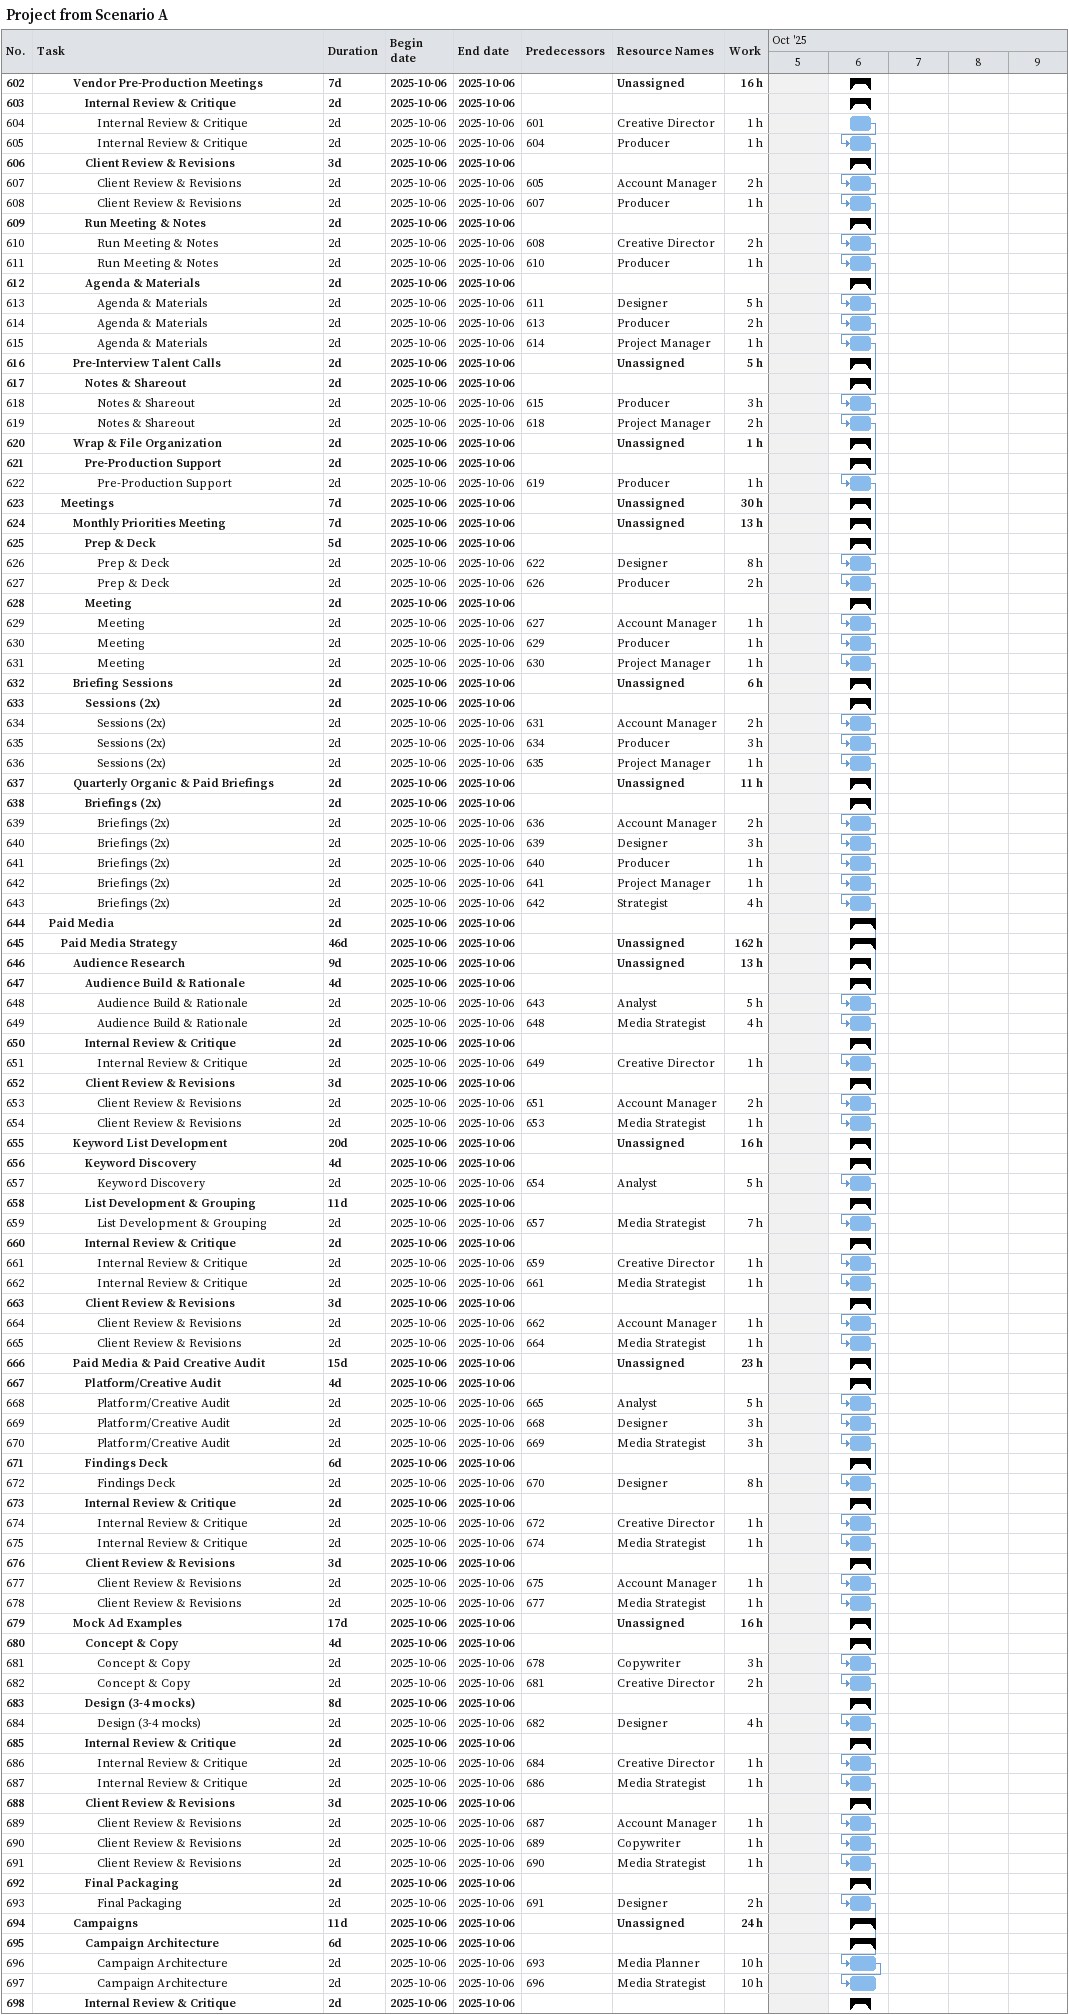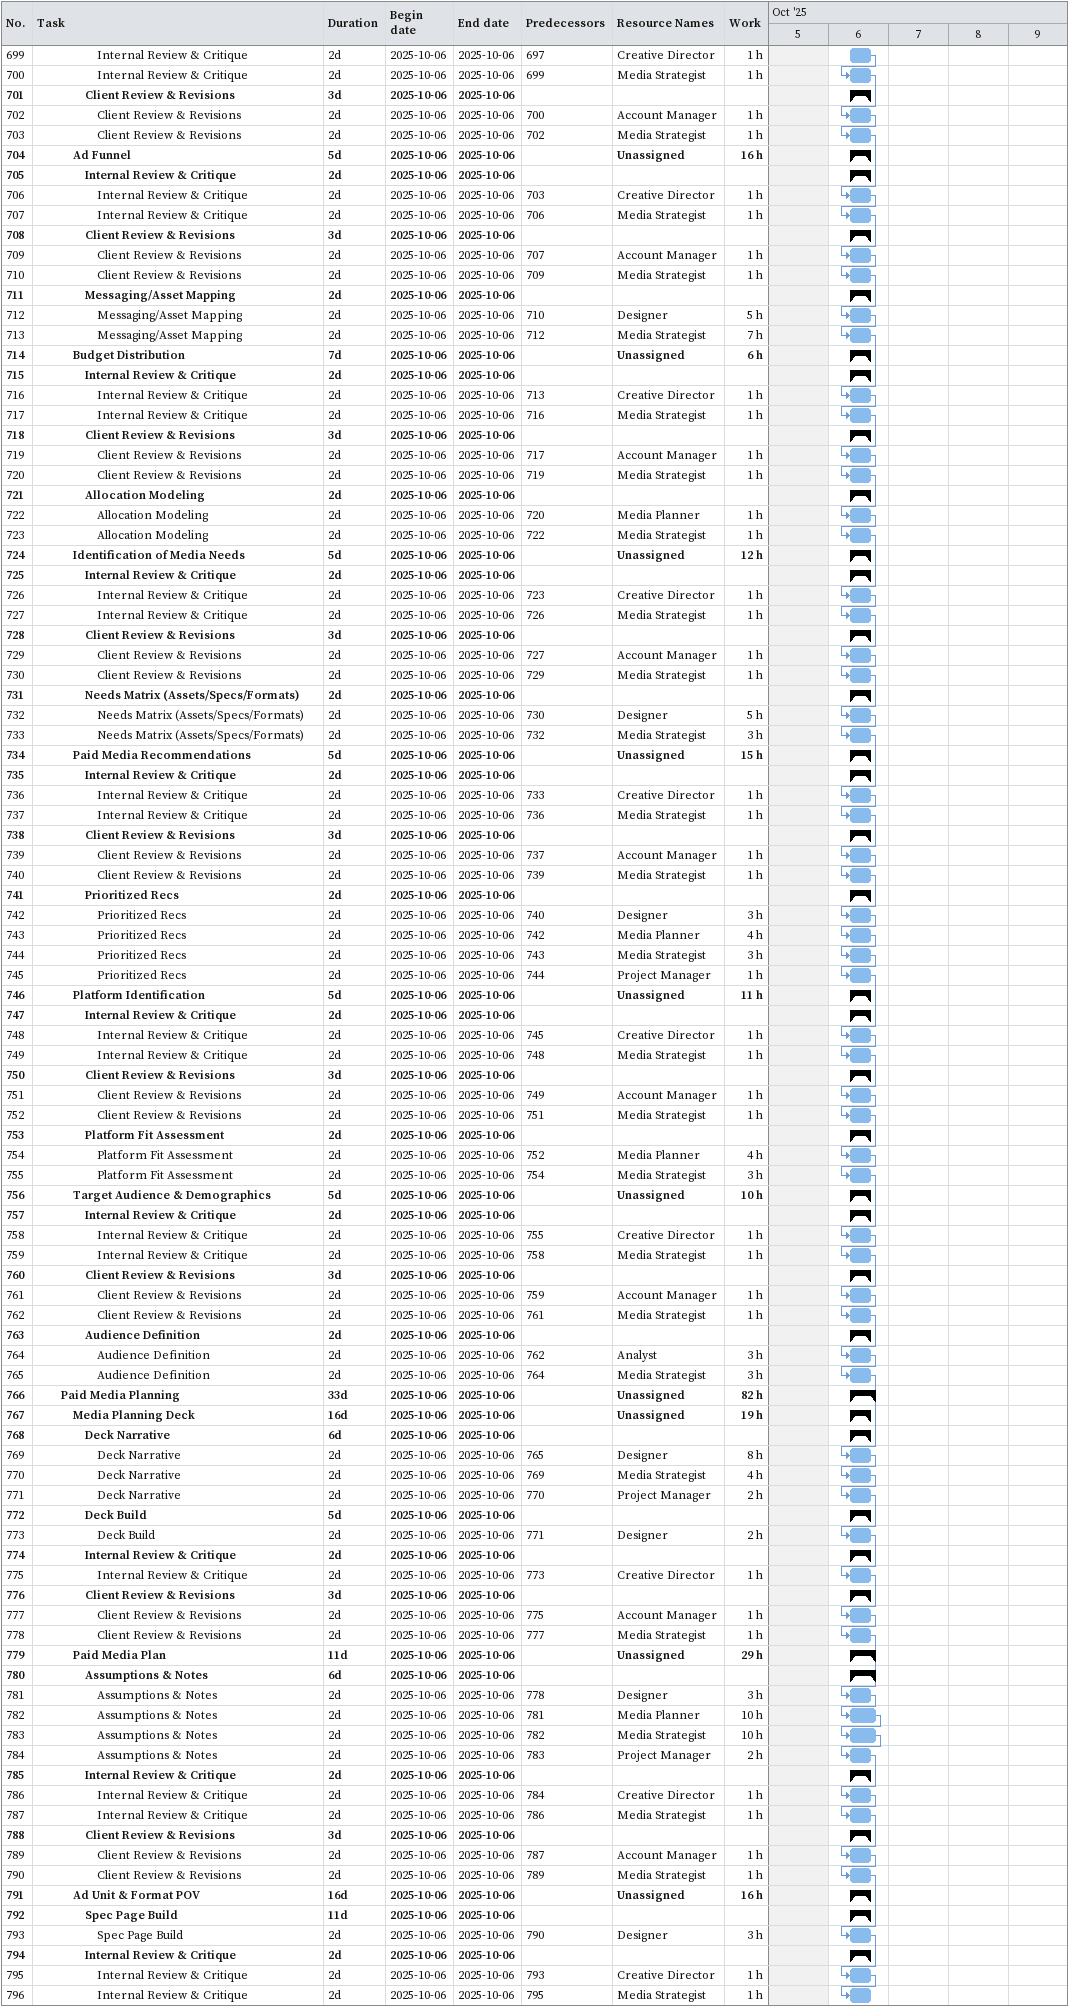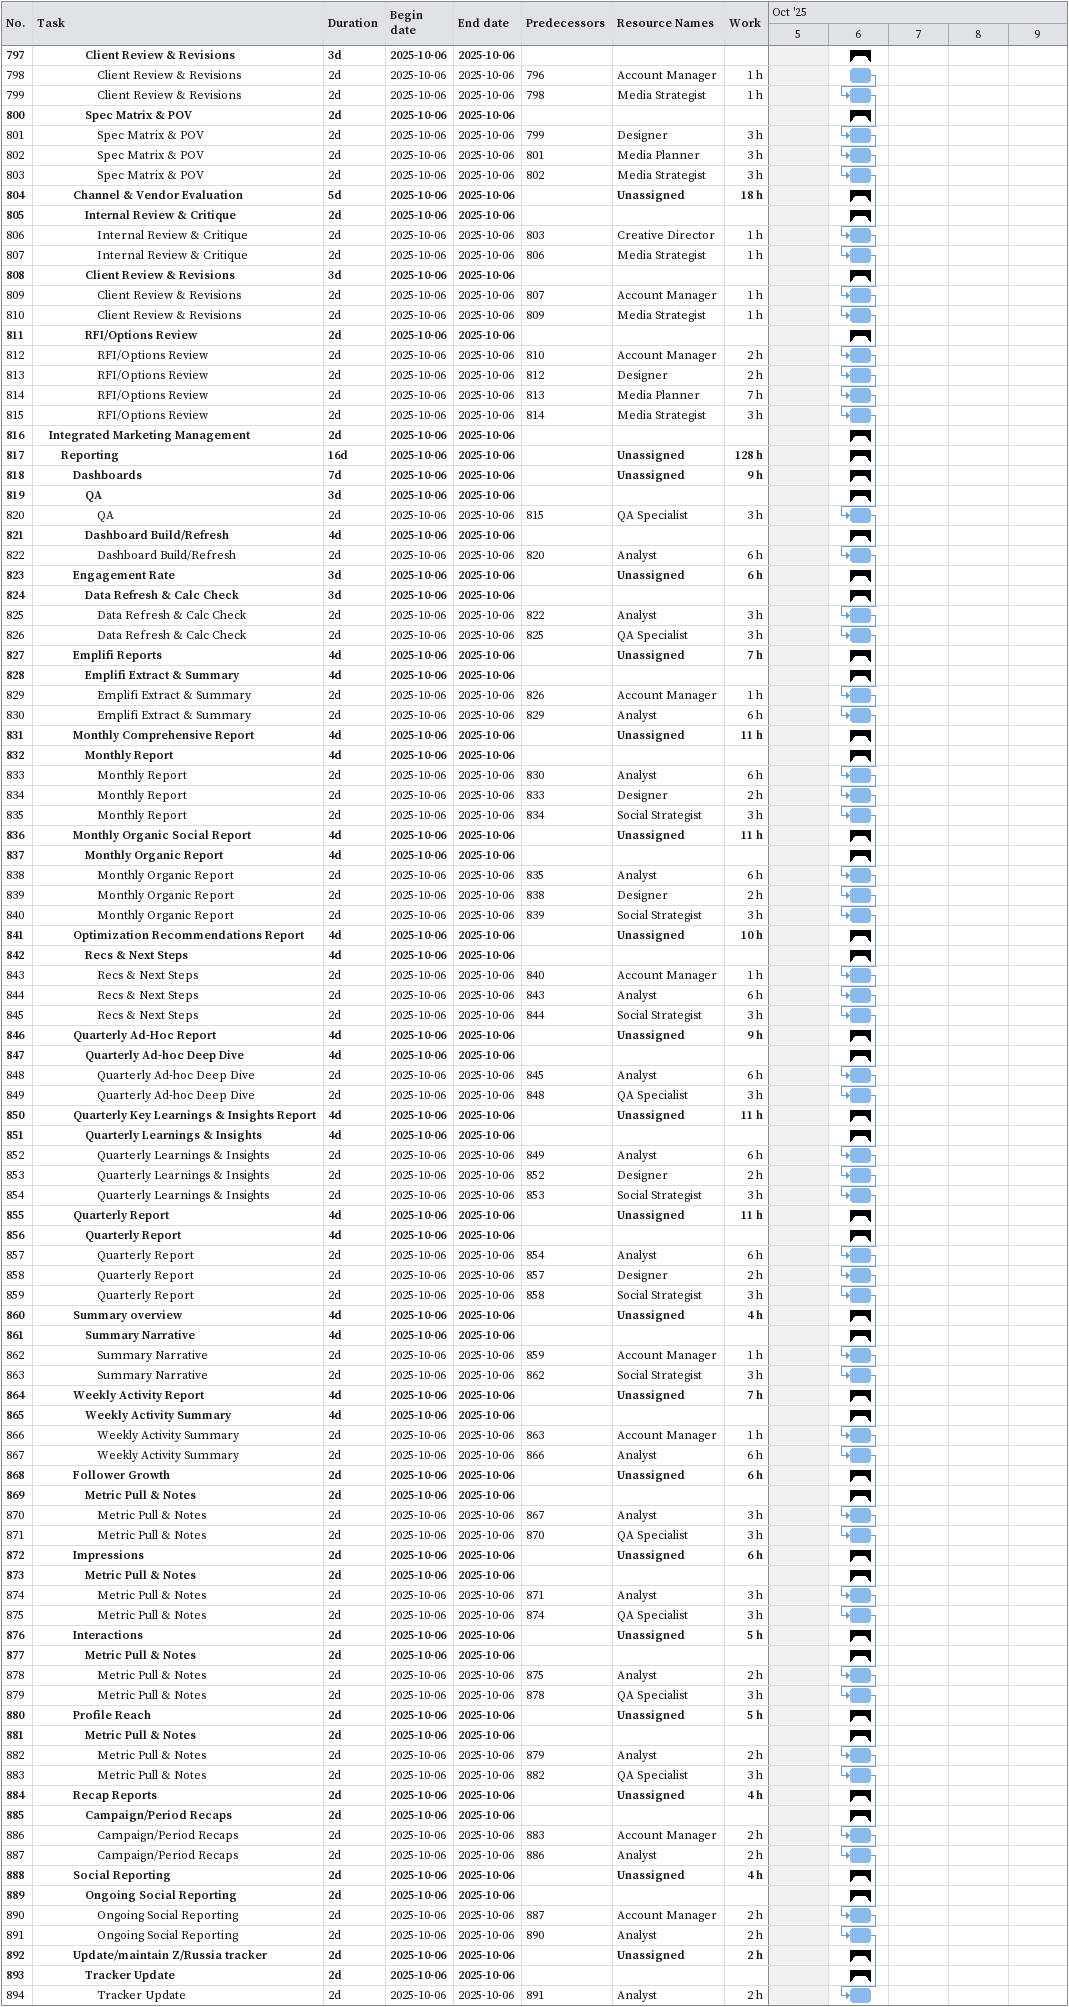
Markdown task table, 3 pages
Project from Scenario A

| ID | Level | Task | Duration | Start | Finish | Predecessors | Resources | Work (h) |
|---|---|---|---|---|---|---|---|---|
| 602 | 4 | **Vendor Pre-Production Meetings** | 7d | 2025-10-06 | 2025-10-06 |  | Unassigned | 16 |
| 603 | 5 | **Internal Review & Critique** | 2d | 2025-10-06 | 2025-10-06 |  |  |  |
| 604 | 6 | Internal Review & Critique | 2d | 2025-10-06 | 2025-10-06 | 601 | Creative Director | 1 |
| 605 | 6 | Internal Review & Critique | 2d | 2025-10-06 | 2025-10-06 | 604 | Producer | 1 |
| 606 | 5 | **Client Review & Revisions** | 3d | 2025-10-06 | 2025-10-06 |  |  |  |
| 607 | 6 | Client Review & Revisions | 2d | 2025-10-06 | 2025-10-06 | 605 | Account Manager | 2 |
| 608 | 6 | Client Review & Revisions | 2d | 2025-10-06 | 2025-10-06 | 607 | Producer | 1 |
| 609 | 5 | **Run Meeting & Notes** | 2d | 2025-10-06 | 2025-10-06 |  |  |  |
| 610 | 6 | Run Meeting & Notes | 2d | 2025-10-06 | 2025-10-06 | 608 | Creative Director | 2 |
| 611 | 6 | Run Meeting & Notes | 2d | 2025-10-06 | 2025-10-06 | 610 | Producer | 1 |
| 612 | 5 | **Agenda & Materials** | 2d | 2025-10-06 | 2025-10-06 |  |  |  |
| 613 | 6 | Agenda & Materials | 2d | 2025-10-06 | 2025-10-06 | 611 | Designer | 5 |
| 614 | 6 | Agenda & Materials | 2d | 2025-10-06 | 2025-10-06 | 613 | Producer | 2 |
| 615 | 6 | Agenda & Materials | 2d | 2025-10-06 | 2025-10-06 | 614 | Project Manager | 1 |
| 616 | 4 | **Pre-Interview Talent Calls** | 2d | 2025-10-06 | 2025-10-06 |  | Unassigned | 5 |
| 617 | 5 | **Notes & Shareout** | 2d | 2025-10-06 | 2025-10-06 |  |  |  |
| 618 | 6 | Notes & Shareout | 2d | 2025-10-06 | 2025-10-06 | 615 | Producer | 3 |
| 619 | 6 | Notes & Shareout | 2d | 2025-10-06 | 2025-10-06 | 618 | Project Manager | 2 |
| 620 | 4 | **Wrap & File Organization** | 2d | 2025-10-06 | 2025-10-06 |  | Unassigned | 1 |
| 621 | 5 | **Pre-Production Support** | 2d | 2025-10-06 | 2025-10-06 |  |  |  |
| 622 | 6 | Pre-Production Support | 2d | 2025-10-06 | 2025-10-06 | 619 | Producer | 1 |
| 623 | 3 | **Meetings** | 7d | 2025-10-06 | 2025-10-06 |  | Unassigned | 30 |
| 624 | 4 | **Monthly Priorities Meeting** | 7d | 2025-10-06 | 2025-10-06 |  | Unassigned | 13 |
| 625 | 5 | **Prep & Deck** | 5d | 2025-10-06 | 2025-10-06 |  |  |  |
| 626 | 6 | Prep & Deck | 2d | 2025-10-06 | 2025-10-06 | 622 | Designer | 8 |
| 627 | 6 | Prep & Deck | 2d | 2025-10-06 | 2025-10-06 | 626 | Producer | 2 |
| 628 | 5 | **Meeting** | 2d | 2025-10-06 | 2025-10-06 |  |  |  |
| 629 | 6 | Meeting | 2d | 2025-10-06 | 2025-10-06 | 627 | Account Manager | 1 |
| 630 | 6 | Meeting | 2d | 2025-10-06 | 2025-10-06 | 629 | Producer | 1 |
| 631 | 6 | Meeting | 2d | 2025-10-06 | 2025-10-06 | 630 | Project Manager | 1 |
| 632 | 4 | **Briefing Sessions** | 2d | 2025-10-06 | 2025-10-06 |  | Unassigned | 6 |
| 633 | 5 | **Sessions (2x)** | 2d | 2025-10-06 | 2025-10-06 |  |  |  |
| 634 | 6 | Sessions (2x) | 2d | 2025-10-06 | 2025-10-06 | 631 | Account Manager | 2 |
| 635 | 6 | Sessions (2x) | 2d | 2025-10-06 | 2025-10-06 | 634 | Producer | 3 |
| 636 | 6 | Sessions (2x) | 2d | 2025-10-06 | 2025-10-06 | 635 | Project Manager | 1 |
| 637 | 4 | **Quarterly Organic & Paid Briefings** | 2d | 2025-10-06 | 2025-10-06 |  | Unassigned | 11 |
| 638 | 5 | **Briefings (2x)** | 2d | 2025-10-06 | 2025-10-06 |  |  |  |
| 639 | 6 | Briefings (2x) | 2d | 2025-10-06 | 2025-10-06 | 636 | Account Manager | 2 |
| 640 | 6 | Briefings (2x) | 2d | 2025-10-06 | 2025-10-06 | 639 | Designer | 3 |
| 641 | 6 | Briefings (2x) | 2d | 2025-10-06 | 2025-10-06 | 640 | Producer | 1 |
| 642 | 6 | Briefings (2x) | 2d | 2025-10-06 | 2025-10-06 | 641 | Project Manager | 1 |
| 643 | 6 | Briefings (2x) | 2d | 2025-10-06 | 2025-10-06 | 642 | Strategist | 4 |
| 644 | 2 | **Paid Media** | 2d | 2025-10-06 | 2025-10-06 |  |  |  |
| 645 | 3 | **Paid Media Strategy** | 46d | 2025-10-06 | 2025-10-06 |  | Unassigned | 162 |
| 646 | 4 | **Audience Research** | 9d | 2025-10-06 | 2025-10-06 |  | Unassigned | 13 |
| 647 | 5 | **Audience Build & Rationale** | 4d | 2025-10-06 | 2025-10-06 |  |  |  |
| 648 | 6 | Audience Build & Rationale | 2d | 2025-10-06 | 2025-10-06 | 643 | Analyst | 5 |
| 649 | 6 | Audience Build & Rationale | 2d | 2025-10-06 | 2025-10-06 | 648 | Media Strategist | 4 |
| 650 | 5 | **Internal Review & Critique** | 2d | 2025-10-06 | 2025-10-06 |  |  |  |
| 651 | 6 | Internal Review & Critique | 2d | 2025-10-06 | 2025-10-06 | 649 | Creative Director | 1 |
| 652 | 5 | **Client Review & Revisions** | 3d | 2025-10-06 | 2025-10-06 |  |  |  |
| 653 | 6 | Client Review & Revisions | 2d | 2025-10-06 | 2025-10-06 | 651 | Account Manager | 2 |
| 654 | 6 | Client Review & Revisions | 2d | 2025-10-06 | 2025-10-06 | 653 | Media Strategist | 1 |
| 655 | 4 | **Keyword List Development** | 20d | 2025-10-06 | 2025-10-06 |  | Unassigned | 16 |
| 656 | 5 | **Keyword Discovery** | 4d | 2025-10-06 | 2025-10-06 |  |  |  |
| 657 | 6 | Keyword Discovery | 2d | 2025-10-06 | 2025-10-06 | 654 | Analyst | 5 |
| 658 | 5 | **List Development & Grouping** | 11d | 2025-10-06 | 2025-10-06 |  |  |  |
| 659 | 6 | List Development & Grouping | 2d | 2025-10-06 | 2025-10-06 | 657 | Media Strategist | 7 |
| 660 | 5 | **Internal Review & Critique** | 2d | 2025-10-06 | 2025-10-06 |  |  |  |
| 661 | 6 | Internal Review & Critique | 2d | 2025-10-06 | 2025-10-06 | 659 | Creative Director | 1 |
| 662 | 6 | Internal Review & Critique | 2d | 2025-10-06 | 2025-10-06 | 661 | Media Strategist | 1 |
| 663 | 5 | **Client Review & Revisions** | 3d | 2025-10-06 | 2025-10-06 |  |  |  |
| 664 | 6 | Client Review & Revisions | 2d | 2025-10-06 | 2025-10-06 | 662 | Account Manager | 1 |
| 665 | 6 | Client Review & Revisions | 2d | 2025-10-06 | 2025-10-06 | 664 | Media Strategist | 1 |
| 666 | 4 | **Paid Media & Paid Creative Audit** | 15d | 2025-10-06 | 2025-10-06 |  | Unassigned | 23 |
| 667 | 5 | **Platform/Creative Audit** | 4d | 2025-10-06 | 2025-10-06 |  |  |  |
| 668 | 6 | Platform/Creative Audit | 2d | 2025-10-06 | 2025-10-06 | 665 | Analyst | 5 |
| 669 | 6 | Platform/Creative Audit | 2d | 2025-10-06 | 2025-10-06 | 668 | Designer | 3 |
| 670 | 6 | Platform/Creative Audit | 2d | 2025-10-06 | 2025-10-06 | 669 | Media Strategist | 3 |
| 671 | 5 | **Findings Deck** | 6d | 2025-10-06 | 2025-10-06 |  |  |  |
| 672 | 6 | Findings Deck | 2d | 2025-10-06 | 2025-10-06 | 670 | Designer | 8 |
| 673 | 5 | **Internal Review & Critique** | 2d | 2025-10-06 | 2025-10-06 |  |  |  |
| 674 | 6 | Internal Review & Critique | 2d | 2025-10-06 | 2025-10-06 | 672 | Creative Director | 1 |
| 675 | 6 | Internal Review & Critique | 2d | 2025-10-06 | 2025-10-06 | 674 | Media Strategist | 1 |
| 676 | 5 | **Client Review & Revisions** | 3d | 2025-10-06 | 2025-10-06 |  |  |  |
| 677 | 6 | Client Review & Revisions | 2d | 2025-10-06 | 2025-10-06 | 675 | Account Manager | 1 |
| 678 | 6 | Client Review & Revisions | 2d | 2025-10-06 | 2025-10-06 | 677 | Media Strategist | 1 |
| 679 | 4 | **Mock Ad Examples** | 17d | 2025-10-06 | 2025-10-06 |  | Unassigned | 16 |
| 680 | 5 | **Concept & Copy** | 4d | 2025-10-06 | 2025-10-06 |  |  |  |
| 681 | 6 | Concept & Copy | 2d | 2025-10-06 | 2025-10-06 | 678 | Copywriter | 3 |
| 682 | 6 | Concept & Copy | 2d | 2025-10-06 | 2025-10-06 | 681 | Creative Director | 2 |
| 683 | 5 | **Design (3-4 mocks)** | 8d | 2025-10-06 | 2025-10-06 |  |  |  |
| 684 | 6 | Design (3-4 mocks) | 2d | 2025-10-06 | 2025-10-06 | 682 | Designer | 4 |
| 685 | 5 | **Internal Review & Critique** | 2d | 2025-10-06 | 2025-10-06 |  |  |  |
| 686 | 6 | Internal Review & Critique | 2d | 2025-10-06 | 2025-10-06 | 684 | Creative Director | 1 |
| 687 | 6 | Internal Review & Critique | 2d | 2025-10-06 | 2025-10-06 | 686 | Media Strategist | 1 |
| 688 | 5 | **Client Review & Revisions** | 3d | 2025-10-06 | 2025-10-06 |  |  |  |
| 689 | 6 | Client Review & Revisions | 2d | 2025-10-06 | 2025-10-06 | 687 | Account Manager | 1 |
| 690 | 6 | Client Review & Revisions | 2d | 2025-10-06 | 2025-10-06 | 689 | Copywriter | 1 |
| 691 | 6 | Client Review & Revisions | 2d | 2025-10-06 | 2025-10-06 | 690 | Media Strategist | 1 |
| 692 | 5 | **Final Packaging** | 2d | 2025-10-06 | 2025-10-06 |  |  |  |
| 693 | 6 | Final Packaging | 2d | 2025-10-06 | 2025-10-06 | 691 | Designer | 2 |
| 694 | 4 | **Campaigns** | 11d | 2025-10-06 | 2025-10-06 |  | Unassigned | 24 |
| 695 | 5 | **Campaign Architecture** | 6d | 2025-10-06 | 2025-10-06 |  |  |  |
| 696 | 6 | Campaign Architecture | 2d | 2025-10-06 | 2025-10-06 | 693 | Media Planner | 10 |
| 697 | 6 | Campaign Architecture | 2d | 2025-10-06 | 2025-10-06 | 696 | Media Strategist | 10 |
| 698 | 5 | **Internal Review & Critique** | 2d | 2025-10-06 | 2025-10-06 |  |  |  |
| 699 | 6 | Internal Review & Critique | 2d | 2025-10-06 | 2025-10-06 | 697 | Creative Director | 1 |
| 700 | 6 | Internal Review & Critique | 2d | 2025-10-06 | 2025-10-06 | 699 | Media Strategist | 1 |
| 701 | 5 | **Client Review & Revisions** | 3d | 2025-10-06 | 2025-10-06 |  |  |  |
| 702 | 6 | Client Review & Revisions | 2d | 2025-10-06 | 2025-10-06 | 700 | Account Manager | 1 |
| 703 | 6 | Client Review & Revisions | 2d | 2025-10-06 | 2025-10-06 | 702 | Media Strategist | 1 |
| 704 | 4 | **Ad Funnel** | 5d | 2025-10-06 | 2025-10-06 |  | Unassigned | 16 |
| 705 | 5 | **Internal Review & Critique** | 2d | 2025-10-06 | 2025-10-06 |  |  |  |
| 706 | 6 | Internal Review & Critique | 2d | 2025-10-06 | 2025-10-06 | 703 | Creative Director | 1 |
| 707 | 6 | Internal Review & Critique | 2d | 2025-10-06 | 2025-10-06 | 706 | Media Strategist | 1 |
| 708 | 5 | **Client Review & Revisions** | 3d | 2025-10-06 | 2025-10-06 |  |  |  |
| 709 | 6 | Client Review & Revisions | 2d | 2025-10-06 | 2025-10-06 | 707 | Account Manager | 1 |
| 710 | 6 | Client Review & Revisions | 2d | 2025-10-06 | 2025-10-06 | 709 | Media Strategist | 1 |
| 711 | 5 | **Messaging/Asset Mapping** | 2d | 2025-10-06 | 2025-10-06 |  |  |  |
| 712 | 6 | Messaging/Asset Mapping | 2d | 2025-10-06 | 2025-10-06 | 710 | Designer | 5 |
| 713 | 6 | Messaging/Asset Mapping | 2d | 2025-10-06 | 2025-10-06 | 712 | Media Strategist | 7 |
| 714 | 4 | **Budget Distribution** | 7d | 2025-10-06 | 2025-10-06 |  | Unassigned | 6 |
| 715 | 5 | **Internal Review & Critique** | 2d | 2025-10-06 | 2025-10-06 |  |  |  |
| 716 | 6 | Internal Review & Critique | 2d | 2025-10-06 | 2025-10-06 | 713 | Creative Director | 1 |
| 717 | 6 | Internal Review & Critique | 2d | 2025-10-06 | 2025-10-06 | 716 | Media Strategist | 1 |
| 718 | 5 | **Client Review & Revisions** | 3d | 2025-10-06 | 2025-10-06 |  |  |  |
| 719 | 6 | Client Review & Revisions | 2d | 2025-10-06 | 2025-10-06 | 717 | Account Manager | 1 |
| 720 | 6 | Client Review & Revisions | 2d | 2025-10-06 | 2025-10-06 | 719 | Media Strategist | 1 |
| 721 | 5 | **Allocation Modeling** | 2d | 2025-10-06 | 2025-10-06 |  |  |  |
| 722 | 6 | Allocation Modeling | 2d | 2025-10-06 | 2025-10-06 | 720 | Media Planner | 1 |
| 723 | 6 | Allocation Modeling | 2d | 2025-10-06 | 2025-10-06 | 722 | Media Strategist | 1 |
| 724 | 4 | **Identification of Media Needs** | 5d | 2025-10-06 | 2025-10-06 |  | Unassigned | 12 |
| 725 | 5 | **Internal Review & Critique** | 2d | 2025-10-06 | 2025-10-06 |  |  |  |
| 726 | 6 | Internal Review & Critique | 2d | 2025-10-06 | 2025-10-06 | 723 | Creative Director | 1 |
| 727 | 6 | Internal Review & Critique | 2d | 2025-10-06 | 2025-10-06 | 726 | Media Strategist | 1 |
| 728 | 5 | **Client Review & Revisions** | 3d | 2025-10-06 | 2025-10-06 |  |  |  |
| 729 | 6 | Client Review & Revisions | 2d | 2025-10-06 | 2025-10-06 | 727 | Account Manager | 1 |
| 730 | 6 | Client Review & Revisions | 2d | 2025-10-06 | 2025-10-06 | 729 | Media Strategist | 1 |
| 731 | 5 | **Needs Matrix (Assets/Specs/Formats)** | 2d | 2025-10-06 | 2025-10-06 |  |  |  |
| 732 | 6 | Needs Matrix (Assets/Specs/Formats) | 2d | 2025-10-06 | 2025-10-06 | 730 | Designer | 5 |
| 733 | 6 | Needs Matrix (Assets/Specs/Formats) | 2d | 2025-10-06 | 2025-10-06 | 732 | Media Strategist | 3 |
| 734 | 4 | **Paid Media Recommendations** | 5d | 2025-10-06 | 2025-10-06 |  | Unassigned | 15 |
| 735 | 5 | **Internal Review & Critique** | 2d | 2025-10-06 | 2025-10-06 |  |  |  |
| 736 | 6 | Internal Review & Critique | 2d | 2025-10-06 | 2025-10-06 | 733 | Creative Director | 1 |
| 737 | 6 | Internal Review & Critique | 2d | 2025-10-06 | 2025-10-06 | 736 | Media Strategist | 1 |
| 738 | 5 | **Client Review & Revisions** | 3d | 2025-10-06 | 2025-10-06 |  |  |  |
| 739 | 6 | Client Review & Revisions | 2d | 2025-10-06 | 2025-10-06 | 737 | Account Manager | 1 |
| 740 | 6 | Client Review & Revisions | 2d | 2025-10-06 | 2025-10-06 | 739 | Media Strategist | 1 |
| 741 | 5 | **Prioritized Recs** | 2d | 2025-10-06 | 2025-10-06 |  |  |  |
| 742 | 6 | Prioritized Recs | 2d | 2025-10-06 | 2025-10-06 | 740 | Designer | 3 |
| 743 | 6 | Prioritized Recs | 2d | 2025-10-06 | 2025-10-06 | 742 | Media Planner | 4 |
| 744 | 6 | Prioritized Recs | 2d | 2025-10-06 | 2025-10-06 | 743 | Media Strategist | 3 |
| 745 | 6 | Prioritized Recs | 2d | 2025-10-06 | 2025-10-06 | 744 | Project Manager | 1 |
| 746 | 4 | **Platform Identification** | 5d | 2025-10-06 | 2025-10-06 |  | Unassigned | 11 |
| 747 | 5 | **Internal Review & Critique** | 2d | 2025-10-06 | 2025-10-06 |  |  |  |
| 748 | 6 | Internal Review & Critique | 2d | 2025-10-06 | 2025-10-06 | 745 | Creative Director | 1 |
| 749 | 6 | Internal Review & Critique | 2d | 2025-10-06 | 2025-10-06 | 748 | Media Strategist | 1 |
| 750 | 5 | **Client Review & Revisions** | 3d | 2025-10-06 | 2025-10-06 |  |  |  |
| 751 | 6 | Client Review & Revisions | 2d | 2025-10-06 | 2025-10-06 | 749 | Account Manager | 1 |
| 752 | 6 | Client Review & Revisions | 2d | 2025-10-06 | 2025-10-06 | 751 | Media Strategist | 1 |
| 753 | 5 | **Platform Fit Assessment** | 2d | 2025-10-06 | 2025-10-06 |  |  |  |
| 754 | 6 | Platform Fit Assessment | 2d | 2025-10-06 | 2025-10-06 | 752 | Media Planner | 4 |
| 755 | 6 | Platform Fit Assessment | 2d | 2025-10-06 | 2025-10-06 | 754 | Media Strategist | 3 |
| 756 | 4 | **Target Audience & Demographics** | 5d | 2025-10-06 | 2025-10-06 |  | Unassigned | 10 |
| 757 | 5 | **Internal Review & Critique** | 2d | 2025-10-06 | 2025-10-06 |  |  |  |
| 758 | 6 | Internal Review & Critique | 2d | 2025-10-06 | 2025-10-06 | 755 | Creative Director | 1 |
| 759 | 6 | Internal Review & Critique | 2d | 2025-10-06 | 2025-10-06 | 758 | Media Strategist | 1 |
| 760 | 5 | **Client Review & Revisions** | 3d | 2025-10-06 | 2025-10-06 |  |  |  |
| 761 | 6 | Client Review & Revisions | 2d | 2025-10-06 | 2025-10-06 | 759 | Account Manager | 1 |
| 762 | 6 | Client Review & Revisions | 2d | 2025-10-06 | 2025-10-06 | 761 | Media Strategist | 1 |
| 763 | 5 | **Audience Definition** | 2d | 2025-10-06 | 2025-10-06 |  |  |  |
| 764 | 6 | Audience Definition | 2d | 2025-10-06 | 2025-10-06 | 762 | Analyst | 3 |
| 765 | 6 | Audience Definition | 2d | 2025-10-06 | 2025-10-06 | 764 | Media Strategist | 3 |
| 766 | 3 | **Paid Media Planning** | 33d | 2025-10-06 | 2025-10-06 |  | Unassigned | 82 |
| 767 | 4 | **Media Planning Deck** | 16d | 2025-10-06 | 2025-10-06 |  | Unassigned | 19 |
| 768 | 5 | **Deck Narrative** | 6d | 2025-10-06 | 2025-10-06 |  |  |  |
| 769 | 6 | Deck Narrative | 2d | 2025-10-06 | 2025-10-06 | 765 | Designer | 8 |
| 770 | 6 | Deck Narrative | 2d | 2025-10-06 | 2025-10-06 | 769 | Media Strategist | 4 |
| 771 | 6 | Deck Narrative | 2d | 2025-10-06 | 2025-10-06 | 770 | Project Manager | 2 |
| 772 | 5 | **Deck Build** | 5d | 2025-10-06 | 2025-10-06 |  |  |  |
| 773 | 6 | Deck Build | 2d | 2025-10-06 | 2025-10-06 | 771 | Designer | 2 |
| 774 | 5 | **Internal Review & Critique** | 2d | 2025-10-06 | 2025-10-06 |  |  |  |
| 775 | 6 | Internal Review & Critique | 2d | 2025-10-06 | 2025-10-06 | 773 | Creative Director | 1 |
| 776 | 5 | **Client Review & Revisions** | 3d | 2025-10-06 | 2025-10-06 |  |  |  |
| 777 | 6 | Client Review & Revisions | 2d | 2025-10-06 | 2025-10-06 | 775 | Account Manager | 1 |
| 778 | 6 | Client Review & Revisions | 2d | 2025-10-06 | 2025-10-06 | 777 | Media Strategist | 1 |
| 779 | 4 | **Paid Media Plan** | 11d | 2025-10-06 | 2025-10-06 |  | Unassigned | 29 |
| 780 | 5 | **Assumptions & Notes** | 6d | 2025-10-06 | 2025-10-06 |  |  |  |
| 781 | 6 | Assumptions & Notes | 2d | 2025-10-06 | 2025-10-06 | 778 | Designer | 3 |
| 782 | 6 | Assumptions & Notes | 2d | 2025-10-06 | 2025-10-06 | 781 | Media Planner | 10 |
| 783 | 6 | Assumptions & Notes | 2d | 2025-10-06 | 2025-10-06 | 782 | Media Strategist | 10 |
| 784 | 6 | Assumptions & Notes | 2d | 2025-10-06 | 2025-10-06 | 783 | Project Manager | 2 |
| 785 | 5 | **Internal Review & Critique** | 2d | 2025-10-06 | 2025-10-06 |  |  |  |
| 786 | 6 | Internal Review & Critique | 2d | 2025-10-06 | 2025-10-06 | 784 | Creative Director | 1 |
| 787 | 6 | Internal Review & Critique | 2d | 2025-10-06 | 2025-10-06 | 786 | Media Strategist | 1 |
| 788 | 5 | **Client Review & Revisions** | 3d | 2025-10-06 | 2025-10-06 |  |  |  |
| 789 | 6 | Client Review & Revisions | 2d | 2025-10-06 | 2025-10-06 | 787 | Account Manager | 1 |
| 790 | 6 | Client Review & Revisions | 2d | 2025-10-06 | 2025-10-06 | 789 | Media Strategist | 1 |
| 791 | 4 | **Ad Unit & Format POV** | 16d | 2025-10-06 | 2025-10-06 |  | Unassigned | 16 |
| 792 | 5 | **Spec Page Build** | 11d | 2025-10-06 | 2025-10-06 |  |  |  |
| 793 | 6 | Spec Page Build | 2d | 2025-10-06 | 2025-10-06 | 790 | Designer | 3 |
| 794 | 5 | **Internal Review & Critique** | 2d | 2025-10-06 | 2025-10-06 |  |  |  |
| 795 | 6 | Internal Review & Critique | 2d | 2025-10-06 | 2025-10-06 | 793 | Creative Director | 1 |
| 796 | 6 | Internal Review & Critique | 2d | 2025-10-06 | 2025-10-06 | 795 | Media Strategist | 1 |
| 797 | 5 | **Client Review & Revisions** | 3d | 2025-10-06 | 2025-10-06 |  |  |  |
| 798 | 6 | Client Review & Revisions | 2d | 2025-10-06 | 2025-10-06 | 796 | Account Manager | 1 |
| 799 | 6 | Client Review & Revisions | 2d | 2025-10-06 | 2025-10-06 | 798 | Media Strategist | 1 |
| 800 | 5 | **Spec Matrix & POV** | 2d | 2025-10-06 | 2025-10-06 |  |  |  |
| 801 | 6 | Spec Matrix & POV | 2d | 2025-10-06 | 2025-10-06 | 799 | Designer | 3 |
| 802 | 6 | Spec Matrix & POV | 2d | 2025-10-06 | 2025-10-06 | 801 | Media Planner | 3 |
| 803 | 6 | Spec Matrix & POV | 2d | 2025-10-06 | 2025-10-06 | 802 | Media Strategist | 3 |
| 804 | 4 | **Channel & Vendor Evaluation** | 5d | 2025-10-06 | 2025-10-06 |  | Unassigned | 18 |
| 805 | 5 | **Internal Review & Critique** | 2d | 2025-10-06 | 2025-10-06 |  |  |  |
| 806 | 6 | Internal Review & Critique | 2d | 2025-10-06 | 2025-10-06 | 803 | Creative Director | 1 |
| 807 | 6 | Internal Review & Critique | 2d | 2025-10-06 | 2025-10-06 | 806 | Media Strategist | 1 |
| 808 | 5 | **Client Review & Revisions** | 3d | 2025-10-06 | 2025-10-06 |  |  |  |
| 809 | 6 | Client Review & Revisions | 2d | 2025-10-06 | 2025-10-06 | 807 | Account Manager | 1 |
| 810 | 6 | Client Review & Revisions | 2d | 2025-10-06 | 2025-10-06 | 809 | Media Strategist | 1 |
| 811 | 5 | **RFI/Options Review** | 2d | 2025-10-06 | 2025-10-06 |  |  |  |
| 812 | 6 | RFI/Options Review | 2d | 2025-10-06 | 2025-10-06 | 810 | Account Manager | 2 |
| 813 | 6 | RFI/Options Review | 2d | 2025-10-06 | 2025-10-06 | 812 | Designer | 2 |
| 814 | 6 | RFI/Options Review | 2d | 2025-10-06 | 2025-10-06 | 813 | Media Planner | 7 |
| 815 | 6 | RFI/Options Review | 2d | 2025-10-06 | 2025-10-06 | 814 | Media Strategist | 3 |
| 816 | 2 | **Integrated Marketing Management** | 2d | 2025-10-06 | 2025-10-06 |  |  |  |
| 817 | 3 | **Reporting** | 16d | 2025-10-06 | 2025-10-06 |  | Unassigned | 128 |
| 818 | 4 | **Dashboards** | 7d | 2025-10-06 | 2025-10-06 |  | Unassigned | 9 |
| 819 | 5 | **QA** | 3d | 2025-10-06 | 2025-10-06 |  |  |  |
| 820 | 6 | QA | 2d | 2025-10-06 | 2025-10-06 | 815 | QA Specialist | 3 |
| 821 | 5 | **Dashboard Build/Refresh** | 4d | 2025-10-06 | 2025-10-06 |  |  |  |
| 822 | 6 | Dashboard Build/Refresh | 2d | 2025-10-06 | 2025-10-06 | 820 | Analyst | 6 |
| 823 | 4 | **Engagement Rate** | 3d | 2025-10-06 | 2025-10-06 |  | Unassigned | 6 |
| 824 | 5 | **Data Refresh & Calc Check** | 3d | 2025-10-06 | 2025-10-06 |  |  |  |
| 825 | 6 | Data Refresh & Calc Check | 2d | 2025-10-06 | 2025-10-06 | 822 | Analyst | 3 |
| 826 | 6 | Data Refresh & Calc Check | 2d | 2025-10-06 | 2025-10-06 | 825 | QA Specialist | 3 |
| 827 | 4 | **Emplifi Reports** | 4d | 2025-10-06 | 2025-10-06 |  | Unassigned | 7 |
| 828 | 5 | **Emplifi Extract & Summary** | 4d | 2025-10-06 | 2025-10-06 |  |  |  |
| 829 | 6 | Emplifi Extract & Summary | 2d | 2025-10-06 | 2025-10-06 | 826 | Account Manager | 1 |
| 830 | 6 | Emplifi Extract & Summary | 2d | 2025-10-06 | 2025-10-06 | 829 | Analyst | 6 |
| 831 | 4 | **Monthly Comprehensive Report** | 4d | 2025-10-06 | 2025-10-06 |  | Unassigned | 11 |
| 832 | 5 | **Monthly Report** | 4d | 2025-10-06 | 2025-10-06 |  |  |  |
| 833 | 6 | Monthly Report | 2d | 2025-10-06 | 2025-10-06 | 830 | Analyst | 6 |
| 834 | 6 | Monthly Report | 2d | 2025-10-06 | 2025-10-06 | 833 | Designer | 2 |
| 835 | 6 | Monthly Report | 2d | 2025-10-06 | 2025-10-06 | 834 | Social Strategist | 3 |
| 836 | 4 | **Monthly Organic Social Report** | 4d | 2025-10-06 | 2025-10-06 |  | Unassigned | 11 |
| 837 | 5 | **Monthly Organic Report** | 4d | 2025-10-06 | 2025-10-06 |  |  |  |
| 838 | 6 | Monthly Organic Report | 2d | 2025-10-06 | 2025-10-06 | 835 | Analyst | 6 |
| 839 | 6 | Monthly Organic Report | 2d | 2025-10-06 | 2025-10-06 | 838 | Designer | 2 |
| 840 | 6 | Monthly Organic Report | 2d | 2025-10-06 | 2025-10-06 | 839 | Social Strategist | 3 |
| 841 | 4 | **Optimization Recommendations Report** | 4d | 2025-10-06 | 2025-10-06 |  | Unassigned | 10 |
| 842 | 5 | **Recs & Next Steps** | 4d | 2025-10-06 | 2025-10-06 |  |  |  |
| 843 | 6 | Recs & Next Steps | 2d | 2025-10-06 | 2025-10-06 | 840 | Account Manager | 1 |
| 844 | 6 | Recs & Next Steps | 2d | 2025-10-06 | 2025-10-06 | 843 | Analyst | 6 |
| 845 | 6 | Recs & Next Steps | 2d | 2025-10-06 | 2025-10-06 | 844 | Social Strategist | 3 |
| 846 | 4 | **Quarterly Ad-Hoc Report** | 4d | 2025-10-06 | 2025-10-06 |  | Unassigned | 9 |
| 847 | 5 | **Quarterly Ad-hoc Deep Dive** | 4d | 2025-10-06 | 2025-10-06 |  |  |  |
| 848 | 6 | Quarterly Ad-hoc Deep Dive | 2d | 2025-10-06 | 2025-10-06 | 845 | Analyst | 6 |
| 849 | 6 | Quarterly Ad-hoc Deep Dive | 2d | 2025-10-06 | 2025-10-06 | 848 | QA Specialist | 3 |
| 850 | 4 | **Quarterly Key Learnings & Insights Report** | 4d | 2025-10-06 | 2025-10-06 |  | Unassigned | 11 |
| 851 | 5 | **Quarterly Learnings & Insights** | 4d | 2025-10-06 | 2025-10-06 |  |  |  |
| 852 | 6 | Quarterly Learnings & Insights | 2d | 2025-10-06 | 2025-10-06 | 849 | Analyst | 6 |
| 853 | 6 | Quarterly Learnings & Insights | 2d | 2025-10-06 | 2025-10-06 | 852 | Designer | 2 |
| 854 | 6 | Quarterly Learnings & Insights | 2d | 2025-10-06 | 2025-10-06 | 853 | Social Strategist | 3 |
| 855 | 4 | **Quarterly Report** | 4d | 2025-10-06 | 2025-10-06 |  | Unassigned | 11 |
| 856 | 5 | **Quarterly Report** | 4d | 2025-10-06 | 2025-10-06 |  |  |  |
| 857 | 6 | Quarterly Report | 2d | 2025-10-06 | 2025-10-06 | 854 | Analyst | 6 |
| 858 | 6 | Quarterly Report | 2d | 2025-10-06 | 2025-10-06 | 857 | Designer | 2 |
| 859 | 6 | Quarterly Report | 2d | 2025-10-06 | 2025-10-06 | 858 | Social Strategist | 3 |
| 860 | 4 | **Summary overview** | 4d | 2025-10-06 | 2025-10-06 |  | Unassigned | 4 |
| 861 | 5 | **Summary Narrative** | 4d | 2025-10-06 | 2025-10-06 |  |  |  |
| 862 | 6 | Summary Narrative | 2d | 2025-10-06 | 2025-10-06 | 859 | Account Manager | 1 |
| 863 | 6 | Summary Narrative | 2d | 2025-10-06 | 2025-10-06 | 862 | Social Strategist | 3 |
| 864 | 4 | **Weekly Activity Report** | 4d | 2025-10-06 | 2025-10-06 |  | Unassigned | 7 |
| 865 | 5 | **Weekly Activity Summary** | 4d | 2025-10-06 | 2025-10-06 |  |  |  |
| 866 | 6 | Weekly Activity Summary | 2d | 2025-10-06 | 2025-10-06 | 863 | Account Manager | 1 |
| 867 | 6 | Weekly Activity Summary | 2d | 2025-10-06 | 2025-10-06 | 866 | Analyst | 6 |
| 868 | 4 | **Follower Growth** | 2d | 2025-10-06 | 2025-10-06 |  | Unassigned | 6 |
| 869 | 5 | **Metric Pull & Notes** | 2d | 2025-10-06 | 2025-10-06 |  |  |  |
| 870 | 6 | Metric Pull & Notes | 2d | 2025-10-06 | 2025-10-06 | 867 | Analyst | 3 |
| 871 | 6 | Metric Pull & Notes | 2d | 2025-10-06 | 2025-10-06 | 870 | QA Specialist | 3 |
| 872 | 4 | **Impressions** | 2d | 2025-10-06 | 2025-10-06 |  | Unassigned | 6 |
| 873 | 5 | **Metric Pull & Notes** | 2d | 2025-10-06 | 2025-10-06 |  |  |  |
| 874 | 6 | Metric Pull & Notes | 2d | 2025-10-06 | 2025-10-06 | 871 | Analyst | 3 |
| 875 | 6 | Metric Pull & Notes | 2d | 2025-10-06 | 2025-10-06 | 874 | QA Specialist | 3 |
| 876 | 4 | **Interactions** | 2d | 2025-10-06 | 2025-10-06 |  | Unassigned | 5 |
| 877 | 5 | **Metric Pull & Notes** | 2d | 2025-10-06 | 2025-10-06 |  |  |  |
| 878 | 6 | Metric Pull & Notes | 2d | 2025-10-06 | 2025-10-06 | 875 | Analyst | 2 |
| 879 | 6 | Metric Pull & Notes | 2d | 2025-10-06 | 2025-10-06 | 878 | QA Specialist | 3 |
| 880 | 4 | **Profile Reach** | 2d | 2025-10-06 | 2025-10-06 |  | Unassigned | 5 |
| 881 | 5 | **Metric Pull & Notes** | 2d | 2025-10-06 | 2025-10-06 |  |  |  |
| 882 | 6 | Metric Pull & Notes | 2d | 2025-10-06 | 2025-10-06 | 879 | Analyst | 2 |
| 883 | 6 | Metric Pull & Notes | 2d | 2025-10-06 | 2025-10-06 | 882 | QA Specialist | 3 |
| 884 | 4 | **Recap Reports** | 2d | 2025-10-06 | 2025-10-06 |  | Unassigned | 4 |
| 885 | 5 | **Campaign/Period Recaps** | 2d | 2025-10-06 | 2025-10-06 |  |  |  |
| 886 | 6 | Campaign/Period Recaps | 2d | 2025-10-06 | 2025-10-06 | 883 | Account Manager | 2 |
| 887 | 6 | Campaign/Period Recaps | 2d | 2025-10-06 | 2025-10-06 | 886 | Analyst | 2 |
| 888 | 4 | **Social Reporting** | 2d | 2025-10-06 | 2025-10-06 |  | Unassigned | 4 |
| 889 | 5 | **Ongoing Social Reporting** | 2d | 2025-10-06 | 2025-10-06 |  |  |  |
| 890 | 6 | Ongoing Social Reporting | 2d | 2025-10-06 | 2025-10-06 | 887 | Account Manager | 2 |
| 891 | 6 | Ongoing Social Reporting | 2d | 2025-10-06 | 2025-10-06 | 890 | Analyst | 2 |
| 892 | 4 | **Update/maintain Z/Russia tracker** | 2d | 2025-10-06 | 2025-10-06 |  | Unassigned | 2 |
| 893 | 5 | **Tracker Update** | 2d | 2025-10-06 | 2025-10-06 |  |  |  |
| 894 | 6 | Tracker Update | 2d | 2025-10-06 | 2025-10-06 | 891 | Analyst | 2 |
